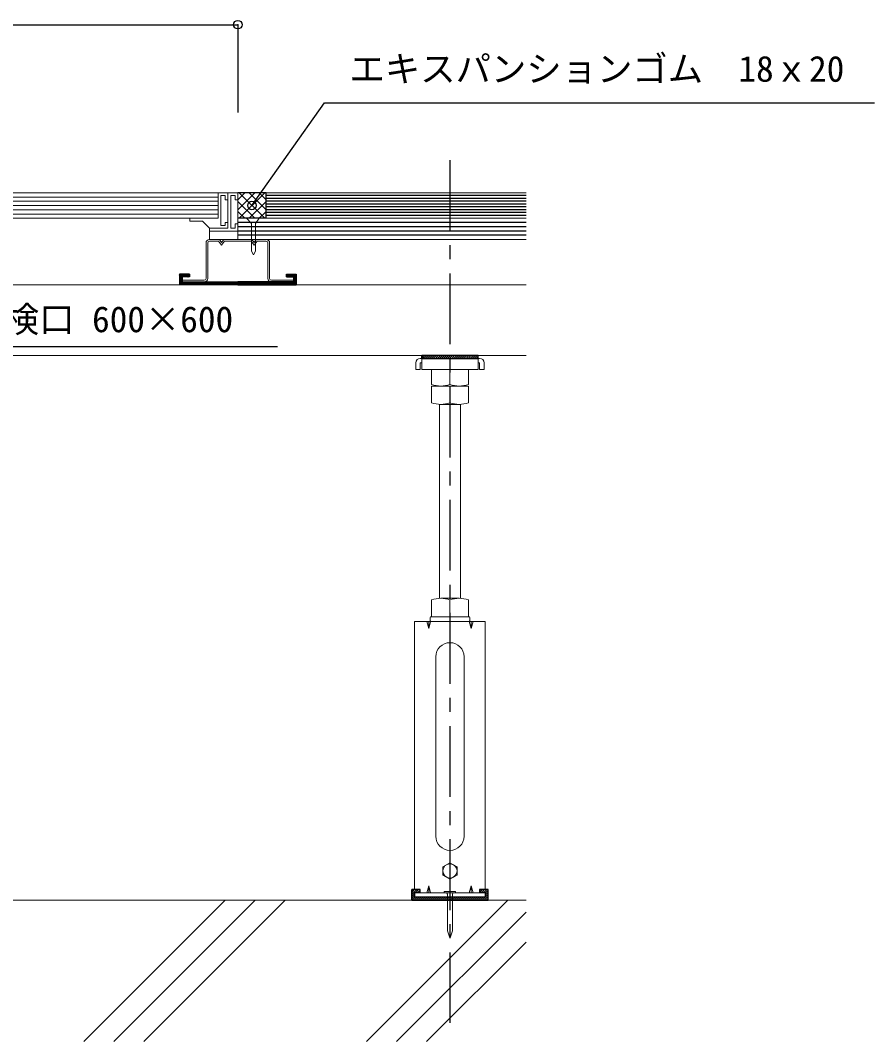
# Model space of a CAD drawing. Units: millimetres, scale not verified. Extents: x -2066 to 2059, y -1474 to 1400.
# Drawn here: x -608 to -4, y -726 to -4 of the extents above; entities that cross this region are included whole.
import ezdxf
from ezdxf.enums import TextEntityAlignment as Align

# ---------------------------------------------------------------- set-up
doc = ezdxf.new("R2010")
doc.units = ezdxf.units.MM
doc.header["$LTSCALE"] = 10
doc.header["$PDMODE"] = 32
doc.header["$PDSIZE"] = 6
doc.linetypes.add('CHAIN1', pattern=[8, 5, -1, 1, -1])
for name, color, linetype in [('0-0_中心線', 4, 'CHAIN1'), ('0-2_太線１', 3, 'Continuous'), ('0-3_太線２', 2, 'Continuous'), ('0-4_細線', 4, 'Continuous'), ('0-5_寸法', 4, 'Continuous'), ('0-6_文字', 7, 'Continuous')]:
    doc.layers.add(name, color=color, linetype=linetype)
doc.layers.add('0-1_中線', color=7, linetype='Continuous', lineweight=18)
doc.styles.add('ＭＳ ゴシック', font='')
doc.styles.get('ＭＳ ゴシック').set_extended_font_data('MS Gothic')

msp = doc.modelspace()

# ---------------------------------------------------------------- linework, layer by layer
at = {"layer": '0-0_中心線'}
msp.add_line((-303.92, -102.99), (-303.92, -712.74), dxfattribs=at)
at = {"layer": '0-1_中線'}
for p, q in [((-250.11, -125.98), (-1281.97, -125.98)), ((-467.92, -128.98), (-1039.92, -128.98)), ((-467.92, -143.98), (-467.92, -125.98)), ((-465.92, -148.98), (-465.92, -127.98)), ((-465.92, -127.98), (-462.92, -127.98)), ((-462.92, -130.98), (-462.92, -127.98)), ((-460.92, -150.95), (-460.92, -125.98)), ((-458.92, -150.98), (-458.92, -127.98)), ((-458.92, -127.98), (-455.92, -127.98)), ((-455.92, -130.98), (-455.92, -127.98)), ((-453.92, -125.98), (-453.92, -158.98)), ((-453.92, -125.98), (-453.92, -155.98)), ((-433.92, -125.98), (-433.92, -143.98)), ((-467.92, -131.98), (-1039.92, -131.98)), ((-467.92, -134.98), (-1039.92, -134.98)), ((-462.92, -130.98), (-460.92, -130.98)), ((-455.92, -130.98), (-453.92, -130.98)), ((-467.92, -137.98), (-1039.92, -137.98)), ((-467.92, -140.98), (-1039.92, -140.98)), ((-467.92, -143.98), (-1039.92, -143.98)), ((-487.92, -145.98), (-487.92, -143.98)), ((-250.11, -143.98), (-453.92, -143.98)), ((-487.92, -145.98), (-478.92, -145.98)), ((-473.92, -150.98), (-478.92, -145.98)), ((-473.92, -150.98), (-460.92, -150.98)), ((-473.92, -158.98), (-473.92, -150.98)), ((-465.92, -148.98), (-462.92, -148.98)), ((-462.92, -148.98), (-462.92, -146.98)), ((-462.89, -146.98), (-460.92, -146.98)), ((-458.92, -150.98), (-455.92, -150.98)), ((-455.92, -150.98), (-455.92, -147.98)), ((-455.92, -147.98), (-453.92, -147.98)), ((-453.92, -152.98), (-473.92, -152.98)), ((-476.42, -161.38), (-476.42, -186.58)), ((-475.22, -161.38), (-475.22, -186.58)), ((-453.92, -158.98), (-474.03, -158.98)), ((-474.02, -158.98), (-466.92, -158.98)), ((-467.52, -160.18), (-474.02, -160.18)), ((-467.52, -160.18), (-465.42, -162.98)), ((-466.92, -158.98), (-465.42, -160.98)), ((-465.42, -160.98), (-463.92, -158.98)), ((-465.42, -162.98), (-463.32, -160.18)), ((-463.92, -158.98), (-453.92, -158.98)), ((-463.32, -160.18), (-453.92, -160.18)), ((-453.92, -158.98), (-250.11, -158.98)), ((-443.92, -158.98), (-453.92, -158.98)), ((-444.52, -160.18), (-453.92, -160.18)), ((-433.82, -158.98), (-440.92, -158.98)), ((-440.32, -160.18), (-433.82, -160.18)), ((-432.62, -161.38), (-432.62, -186.58)), ((-431.42, -161.38), (-431.42, -186.58)), ((-1281.97, -190.98), (-250.11, -190.98)), ((-493.22, -187.78), (-493.22, -188.98)), ((-477.62, -187.78), (-493.22, -187.78)), ((-493.22, -187.78), (-493.22, -188.98)), ((-477.62, -188.98), (-493.22, -188.98)), ((-493.22, -188.98), (-477.62, -188.98)), ((-430.22, -187.78), (-414.62, -187.78)), ((-414.62, -188.98), (-430.22, -188.98)), ((-414.62, -188.98), (-430.22, -188.98)), ((-414.62, -188.98), (-430.22, -188.98)), ((-414.62, -187.78), (-414.62, -188.98)), ((-414.62, -187.78), (-414.62, -188.98)), ((-1281.97, -240.98), (-250.11, -240.98)), ((-282.92, -242.98), (-324.92, -242.98)), ((-323.92, -242.98), (-323.92, -250.98)), ((-292.66, -242.98), (-315.18, -242.98)), ((-297.42, -242.98), (-310.42, -242.98)), ((-283.92, -250.98), (-283.92, -242.98)), ((-328.12, -250.98), (-328.12, -246.18)), ((-328.12, -250.98), (-324.92, -250.98)), ((-324.92, -250.98), (-324.92, -246.18)), ((-324.92, -246.18), (-323.92, -246.18)), ((-283.92, -250.98), (-323.92, -250.98)), ((-316.92, -250.98), (-316.92, -261.39)), ((-303.92, -261.39), (-303.92, -250.98)), ((-290.92, -261.39), (-290.92, -250.98)), ((-282.92, -246.18), (-283.92, -246.18)), ((-282.92, -250.98), (-282.92, -246.18)), ((-279.72, -250.98), (-282.92, -250.98)), ((-279.72, -250.98), (-279.72, -246.18)), ((-316.92, -262.55), (-316.92, -274.39)), ((-316.92, -262.55), (-290.92, -262.55)), ((-297.42, -262.55), (-310.42, -262.55)), ((-303.92, -274.39), (-303.92, -262.55)), ((-290.92, -274.39), (-290.92, -262.55)), ((-311.42, -275.52), (-296.42, -275.52)), ((-311.42, -275.52), (-311.42, -412.62)), ((-296.42, -275.52), (-296.42, -412.62)), ((-310.42, -412.62), (-297.42, -412.62)), ((-303.92, -413.79), (-303.92, -425.62)), ((-290.42, -425.62), (-317.42, -425.62)), ((-328.92, -428.99), (-278.92, -428.99)), ((-328.92, -428.99), (-328.92, -618.58)), ((-318.92, -433.99), (-317.58, -428.99)), ((-318.92, -429.22), (-317.58, -428.99)), ((-317.92, -428.49), (-317.92, -426.12)), ((-317.92, -428.99), (-289.92, -428.99)), ((-290.42, -428.99), (-317.42, -428.99)), ((-289.92, -426.12), (-289.92, -428.49)), ((-288.92, -433.99), (-287.58, -428.99)), ((-288.92, -429.22), (-287.58, -428.99)), ((-278.92, -428.99), (-278.92, -618.58)), ((-313.92, -453.99), (-313.92, -580.79)), ((-293.92, -453.99), (-293.92, -580.79)), ((-303.92, -599.62), (-308.92, -602.5)), ((-308.92, -602.5), (-308.92, -608.28)), ((-298.92, -602.5), (-303.92, -599.62)), ((-298.92, -608.28), (-298.92, -602.5)), ((-308.92, -608.28), (-303.92, -611.16)), ((-303.92, -611.16), (-298.92, -608.28)), ((-328.92, -620.79), (-278.92, -620.79)), ((-318.92, -615.79), (-320.26, -620.79)), ((-318.92, -620.55), (-320.26, -620.79)), ((-307.92, -619.79), (-307.92, -620.79)), ((-288.92, -615.79), (-290.26, -620.79)), ((-288.92, -620.55), (-290.26, -620.79)), ((-250.11, -625.98), (-1281.97, -625.98)), ((-462.88, -625.98), (-562.88, -725.98)), ((-441.67, -625.98), (-541.67, -725.98)), ((-420.46, -625.98), (-520.46, -725.98)), ((-262.88, -625.98), (-362.88, -725.98)), ((-305.77, -621.79), (-305.77, -647.79)), ((-302.07, -621.79), (-302.07, -647.79)), ((-250.11, -634.42), (-341.67, -725.98)), ((-304.01, -652.53), (-305.77, -647.79)), ((-303.82, -652.53), (-302.07, -647.79)), ((-250.11, -655.64), (-320.46, -725.98))]:
    msp.add_line(p, q, dxfattribs=at)
at = {"layer": '0-1_中線', "color": 4}
for p, q in [((-444.32, -147.56), (-447.77, -143.98)), ((-444.32, -147.56), (-447.77, -143.98)), ((-441.32, -147.72), (-438.78, -143.98)), ((-441.32, -147.72), (-438.78, -143.98)), ((-444.32, -167.32), (-444.32, -147.56)), ((-442.82, -169.91), (-444.34, -167.28)), ((-442.82, -169.91), (-441.32, -167.33))]:
    msp.add_line(p, q, dxfattribs=at)
for points in [[(-447.77, -143.98), (-438.78, -143.98), (-441.32, -147.72), (-441.32, -167.33)], [(-444.32, -167.32), (-444.32, -147.56), (-447.77, -143.98)]]:
    msp.add_lwpolyline(points, dxfattribs=at)
at = {"layer": '0-1_中線'}
for points in [[(-440.32, -160.18), (-442.42, -162.98), (-444.52, -160.18)], [(-440.92, -158.98), (-442.42, -160.98), (-443.92, -158.98)], [(-316.92, -413.79), (-316.92, -425.62), (-290.92, -425.62), (-290.92, -413.79)], [(-307.92, -619.79), (-299.92, -619.79), (-299.92, -620.79), (-303.92, -620.79), (-307.92, -620.79)]]:
    msp.add_lwpolyline(points, dxfattribs=at)
for points in [[(-318.92, -433.99), (-320.26, -428.99), (-318.92, -429.22)], [(-288.92, -429.22), (-288.92, -433.99), (-290.26, -428.99)], [(-318.92, -620.55), (-318.92, -615.79), (-317.58, -620.79)], [(-288.92, -615.79), (-287.58, -620.79), (-288.92, -620.55)]]:
    msp.add_lwpolyline(points, close=True, dxfattribs=at)
msp.add_circle((-303.92, -605.39), 5, dxfattribs=at)
for centre, radius, start, end in [((-474.02, -161.38), 2.4, 90, 180), ((-474.02, -161.38), 1.2, 90, 180), ((-433.82, -161.38), 2.4, 0, 90), ((-433.82, -161.38), 1.2, 0, 90), ((-477.62, -186.58), 2.4, 270, 0), ((-477.62, -186.58), 1.2, 270, 0), ((-430.22, -186.58), 2.4, 180, 270), ((-430.22, -186.58), 1.2, 180, 270), ((-324.92, -246.18), 3.2, 90, 180), ((-282.92, -246.18), 3.2, 0, 90), ((-310.42, -243.77), 18.77, 249.74384, 290.25616), ((-297.42, -243.77), 18.77, 249.74384, 290.25616), ((-310.42, -256.77), 18.77, 249.74384, 290.25616), ((-297.42, -256.77), 18.77, 249.74384, 290.25616), ((-310.42, -431.4), 18.77, 69.74384, 110.25616), ((-297.42, -431.4), 18.77, 69.74384, 110.25616), ((-317.42, -426.12), 0.5, 90, 180), ((-290.42, -426.12), 0.5, 0, 90), ((-317.42, -428.49), 0.5, 180, 270), ((-290.42, -428.49), 0.5, 270, 0), ((-303.92, -453.99), 10, 0, 180), ((-303.92, -580.79), 10, 180, 0), ((-306.77, -621.79), 1, 0, 90), ((-301.07, -621.79), 1, 90, 180), ((-303.92, -652.5), 0.1, 200.30446, 339.69553)]:
    msp.add_arc(centre, radius, start, end, dxfattribs=at)
at = {"layer": '0-2_太線１'}
for p, q in [((-250.11, -146.98), (-453.92, -146.98)), ((-250.11, -149.98), (-453.92, -149.98)), ((-250.11, -152.98), (-453.92, -152.98)), ((-250.11, -155.98), (-453.92, -155.98)), ((-488.22, -183.48), (-495.22, -183.48)), ((-495.22, -183.48), (-495.22, -190.98)), ((-495.22, -184.07), (-494.63, -183.48)), ((-495.22, -184.78), (-493.93, -183.48)), ((-495.22, -185.48), (-493.22, -183.48)), ((-495.22, -186.19), (-492.51, -183.48)), ((-495.22, -186.9), (-491.8, -183.48)), ((-495.22, -187.6), (-493.22, -185.6)), ((-495.22, -188.31), (-493.22, -186.31)), ((-495.22, -189.02), (-493.22, -187.02)), ((-493.1, -185.48), (-491.1, -183.48)), ((-492.39, -185.48), (-490.39, -183.48)), ((-491.68, -185.48), (-489.68, -183.48)), ((-490.98, -185.48), (-488.98, -183.48)), ((-490.27, -185.48), (-488.27, -183.48)), ((-489.56, -185.48), (-488.22, -184.14)), ((-488.85, -185.48), (-488.22, -184.85)), ((-419.62, -185.48), (-419.62, -183.48)), ((-419.62, -184.13), (-418.97, -183.48)), ((-419.62, -184.84), (-418.27, -183.48)), ((-419.56, -185.48), (-417.56, -183.48)), ((-418.85, -185.48), (-416.85, -183.48)), ((-418.14, -185.48), (-416.14, -183.48)), ((-417.44, -185.48), (-415.44, -183.48)), ((-416.73, -185.48), (-414.73, -183.48)), ((-416.57, -190.98), (-412.62, -187.03)), ((-416.02, -185.48), (-414.02, -183.48)), ((-415.32, -185.48), (-413.32, -183.48)), ((-414.62, -185.49), (-412.62, -183.49)), ((-414.62, -186.2), (-412.62, -184.2)), ((-414.62, -186.91), (-412.62, -184.91)), ((-414.62, -187.61), (-412.62, -185.61)), ((-414.6, -188.3), (-412.62, -186.32)), ((-495.22, -189.73), (-493.22, -187.73)), ((-495.22, -190.43), (-493.22, -188.43)), ((-453.92, -190.98), (-495.22, -190.98)), ((-495.06, -190.98), (-493.06, -188.98)), ((-494.35, -190.98), (-492.35, -188.98)), ((-493.65, -190.98), (-491.65, -188.98)), ((-493.22, -188.98), (-453.92, -188.98)), ((-492.94, -190.98), (-490.94, -188.98)), ((-492.23, -190.98), (-490.23, -188.98)), ((-491.53, -190.98), (-489.53, -188.98)), ((-490.82, -190.98), (-488.82, -188.98)), ((-490.11, -190.98), (-488.11, -188.98)), ((-489.4, -190.98), (-487.4, -188.98)), ((-488.7, -190.98), (-486.7, -188.98)), ((-487.99, -190.98), (-485.99, -188.98)), ((-487.28, -190.98), (-485.28, -188.98)), ((-486.58, -190.98), (-484.58, -188.98)), ((-485.87, -190.98), (-483.87, -188.98)), ((-485.16, -190.98), (-483.16, -188.98)), ((-484.45, -190.98), (-482.45, -188.98)), ((-483.75, -190.98), (-481.75, -188.98)), ((-483.04, -190.98), (-481.04, -188.98)), ((-482.33, -190.98), (-480.33, -188.98)), ((-481.63, -190.98), (-479.63, -188.98)), ((-480.92, -190.98), (-478.92, -188.98)), ((-480.21, -190.98), (-478.21, -188.98)), ((-479.51, -190.98), (-477.51, -188.98)), ((-478.8, -190.98), (-476.8, -188.98)), ((-478.09, -190.98), (-476.09, -188.98)), ((-477.38, -190.98), (-475.38, -188.98)), ((-476.68, -190.98), (-474.68, -188.98)), ((-475.97, -190.98), (-473.97, -188.98)), ((-475.26, -190.98), (-473.26, -188.98)), ((-474.56, -190.98), (-472.56, -188.98)), ((-473.85, -190.98), (-471.85, -188.98)), ((-473.14, -190.98), (-471.14, -188.98)), ((-472.43, -190.98), (-470.43, -188.98)), ((-471.73, -190.98), (-469.73, -188.98)), ((-471.02, -190.98), (-469.02, -188.98)), ((-470.31, -190.98), (-468.31, -188.98)), ((-469.61, -190.98), (-467.61, -188.98)), ((-468.9, -190.98), (-466.9, -188.98)), ((-468.19, -190.98), (-466.19, -188.98)), ((-467.48, -190.98), (-465.48, -188.98)), ((-466.78, -190.98), (-464.78, -188.98)), ((-466.07, -190.98), (-464.07, -188.98)), ((-465.36, -190.98), (-463.36, -188.98)), ((-464.66, -190.98), (-462.66, -188.98)), ((-463.95, -190.98), (-461.95, -188.98)), ((-463.24, -190.98), (-461.24, -188.98)), ((-462.53, -190.98), (-460.53, -188.98)), ((-461.83, -190.98), (-459.83, -188.98)), ((-461.12, -190.98), (-459.12, -188.98)), ((-460.41, -190.98), (-458.41, -188.98)), ((-459.71, -190.98), (-457.71, -188.98)), ((-459, -190.98), (-457, -188.98)), ((-458.29, -190.98), (-456.29, -188.98)), ((-457.58, -190.98), (-455.58, -188.98)), ((-456.88, -190.98), (-454.88, -188.98)), ((-456.17, -190.98), (-454.17, -188.98)), ((-455.46, -190.98), (-453.46, -188.98)), ((-454.76, -190.98), (-452.76, -188.98)), ((-454.05, -190.98), (-452.05, -188.98)), ((-414.62, -188.98), (-453.92, -188.98)), ((-453.92, -190.98), (-412.62, -190.98)), ((-453.34, -190.98), (-451.34, -188.98)), ((-452.64, -190.98), (-450.64, -188.98)), ((-451.93, -190.98), (-449.93, -188.98)), ((-451.22, -190.98), (-449.22, -188.98)), ((-450.51, -190.98), (-448.51, -188.98)), ((-449.81, -190.98), (-447.81, -188.98)), ((-449.1, -190.98), (-447.1, -188.98)), ((-448.39, -190.98), (-446.39, -188.98)), ((-447.69, -190.98), (-445.69, -188.98)), ((-446.98, -190.98), (-444.98, -188.98)), ((-446.27, -190.98), (-444.27, -188.98)), ((-445.56, -190.98), (-443.56, -188.98)), ((-444.86, -190.98), (-442.86, -188.98)), ((-444.15, -190.98), (-442.15, -188.98)), ((-443.44, -190.98), (-441.44, -188.98)), ((-442.74, -190.98), (-440.74, -188.98)), ((-442.03, -190.98), (-440.03, -188.98)), ((-441.32, -190.98), (-439.32, -188.98)), ((-440.61, -190.98), (-438.61, -188.98)), ((-439.91, -190.98), (-437.91, -188.98)), ((-439.2, -190.98), (-437.2, -188.98)), ((-438.49, -190.98), (-436.49, -188.98)), ((-437.79, -190.98), (-435.79, -188.98)), ((-437.08, -190.98), (-435.08, -188.98)), ((-436.37, -190.98), (-434.37, -188.98)), ((-435.66, -190.98), (-433.66, -188.98)), ((-434.96, -190.98), (-432.96, -188.98)), ((-434.25, -190.98), (-432.25, -188.98)), ((-433.54, -190.98), (-431.54, -188.98)), ((-432.84, -190.98), (-430.84, -188.98)), ((-432.13, -190.98), (-430.13, -188.98)), ((-431.42, -190.98), (-429.42, -188.98)), ((-430.71, -190.98), (-428.71, -188.98)), ((-430.01, -190.98), (-428.01, -188.98)), ((-429.3, -190.98), (-427.3, -188.98)), ((-428.59, -190.98), (-426.59, -188.98)), ((-427.89, -190.98), (-425.89, -188.98)), ((-427.18, -190.98), (-425.18, -188.98)), ((-426.47, -190.98), (-424.47, -188.98)), ((-425.77, -190.98), (-423.77, -188.98)), ((-425.06, -190.98), (-423.06, -188.98)), ((-424.35, -190.98), (-422.35, -188.98)), ((-423.64, -190.98), (-421.64, -188.98)), ((-422.94, -190.98), (-420.94, -188.98)), ((-422.23, -190.98), (-420.23, -188.98)), ((-421.52, -190.98), (-419.52, -188.98)), ((-420.82, -190.98), (-418.82, -188.98)), ((-420.11, -190.98), (-418.11, -188.98)), ((-419.4, -190.98), (-417.4, -188.98)), ((-418.69, -190.98), (-416.69, -188.98)), ((-417.99, -190.98), (-415.99, -188.98)), ((-417.28, -190.98), (-415.28, -188.98)), ((-415.87, -190.98), (-412.62, -187.74)), ((-415.16, -190.98), (-412.62, -188.44)), ((-414.62, -188.28), (-414.62, -188.98)), ((-414.45, -190.98), (-412.62, -189.15)), ((-413.74, -190.98), (-412.62, -189.86)), ((-413.04, -190.98), (-412.62, -190.56)), ((-283.92, -240.98), (-323.92, -240.98)), ((-323.92, -242.98), (-323.92, -240.98)), ((-323.74, -240.98), (-323.92, -241.16)), ((-322.29, -240.98), (-323.92, -242.54)), ((-323.92, -242.98), (-283.92, -242.98)), ((-320.84, -240.98), (-322.93, -242.98)), ((-319.4, -240.98), (-321.49, -242.98)), ((-317.95, -240.98), (-320.04, -242.98)), ((-317.95, -240.98), (-320.04, -242.98)), ((-317.95, -240.98), (-320.04, -242.98)), ((-316.51, -240.98), (-318.59, -242.98)), ((-315.06, -240.98), (-317.15, -242.98)), ((-313.61, -240.98), (-315.7, -242.98)), ((-312.17, -240.98), (-314.26, -242.98)), ((-312.17, -240.98), (-314.26, -242.98)), ((-312.17, -240.98), (-314.26, -242.98)), ((-312.17, -240.98), (-314.26, -242.98)), ((-310.72, -240.98), (-312.81, -242.98)), ((-309.28, -240.98), (-311.37, -242.98)), ((-307.83, -240.98), (-309.92, -242.98)), ((-306.39, -240.98), (-308.47, -242.98)), ((-304.94, -240.98), (-307.03, -242.98)), ((-304.94, -240.98), (-307.03, -242.98)), ((-303.49, -240.98), (-305.58, -242.98)), ((-302.05, -240.98), (-304.14, -242.98)), ((-300.6, -240.98), (-302.69, -242.98)), ((-299.16, -240.98), (-301.25, -242.98)), ((-297.71, -240.98), (-299.8, -242.98)), ((-297.71, -240.98), (-299.8, -242.98)), ((-296.27, -240.98), (-298.35, -242.98)), ((-294.82, -240.98), (-296.91, -242.98)), ((-293.37, -240.98), (-295.46, -242.98)), ((-291.93, -240.98), (-294.02, -242.98)), ((-290.48, -240.98), (-292.57, -242.98)), ((-289.04, -240.98), (-291.13, -242.98)), ((-287.59, -240.98), (-289.68, -242.98)), ((-287.59, -240.98), (-289.68, -242.98)), ((-286.15, -240.98), (-288.23, -242.98)), ((-284.7, -240.98), (-286.79, -242.98)), ((-283.92, -241.62), (-285.34, -242.98)), ((-283.92, -242.98), (-283.92, -240.98)), ((-324.92, -618.58), (-330.92, -618.58)), ((-330.92, -618.58), (-330.92, -625.98)), ((-330.29, -618.59), (-330.92, -619.21)), ((-328.88, -618.59), (-330.92, -620.63)), ((-327.46, -618.59), (-330.92, -622.04)), ((-330.92, -625.98), (-330.92, -618.59)), ((-328.92, -620.58), (-328.92, -623.99)), ((-326.05, -618.59), (-328.04, -620.58)), ((-324.92, -618.87), (-326.63, -620.58)), ((-324.92, -620.28), (-325.22, -620.58)), ((-324.92, -620.58), (-324.92, -618.58)), ((-282.2, -618.58), (-282.92, -619.3)), ((-280.79, -618.58), (-282.79, -620.58)), ((-279.38, -618.58), (-281.38, -620.58)), ((-277.96, -618.58), (-279.96, -620.58)), ((-276.92, -618.95), (-278.92, -620.95)), ((-276.92, -620.37), (-278.92, -622.37)), ((-278.92, -620.58), (-278.92, -623.99)), ((-328.92, -621.46), (-330.92, -623.46)), ((-328.92, -622.87), (-330.92, -624.87)), ((-328.62, -623.99), (-330.62, -625.98)), ((-327.21, -623.99), (-329.2, -625.98)), ((-325.79, -623.99), (-327.79, -625.98)), ((-324.38, -623.99), (-326.37, -625.98)), ((-322.96, -623.99), (-324.96, -625.98)), ((-321.55, -623.99), (-323.55, -625.98)), ((-320.14, -623.99), (-322.13, -625.98)), ((-318.72, -623.99), (-320.72, -625.98)), ((-317.31, -623.99), (-319.3, -625.98)), ((-315.89, -623.99), (-317.89, -625.98)), ((-314.48, -623.99), (-316.47, -625.98)), ((-313.06, -623.99), (-315.06, -625.98)), ((-311.65, -623.99), (-313.65, -625.98)), ((-310.24, -623.99), (-312.23, -625.98)), ((-308.82, -623.99), (-310.82, -625.98)), ((-307.41, -623.99), (-309.4, -625.98)), ((-305.99, -623.99), (-307.99, -625.98)), ((-304.58, -623.99), (-306.57, -625.98)), ((-303.16, -623.99), (-305.16, -625.98)), ((-301.75, -623.99), (-303.75, -625.98)), ((-300.34, -623.99), (-302.33, -625.98)), ((-298.92, -623.99), (-300.92, -625.98)), ((-300.92, -625.98), (-300.92, -625.99)), ((-297.51, -623.99), (-299.5, -625.98)), ((-296.09, -623.99), (-298.09, -625.98)), ((-294.68, -623.99), (-296.68, -625.98)), ((-293.27, -623.99), (-295.26, -625.98)), ((-291.85, -623.99), (-293.85, -625.98)), ((-290.44, -623.99), (-292.43, -625.98)), ((-289.02, -623.99), (-291.02, -625.98)), ((-287.61, -623.99), (-289.6, -625.98)), ((-286.19, -623.99), (-288.19, -625.98)), ((-284.78, -623.99), (-286.78, -625.98)), ((-283.37, -623.99), (-285.36, -625.98)), ((-281.95, -623.99), (-283.95, -625.98)), ((-283.95, -625.98), (-283.95, -625.99)), ((-280.54, -623.99), (-282.53, -625.98)), ((-279.12, -623.99), (-281.12, -625.98)), ((-276.92, -623.2), (-279.7, -625.98)), ((-276.92, -621.78), (-278.92, -623.78)), ((-276.92, -624.61), (-278.29, -625.98))]:
    msp.add_line(p, q, dxfattribs=at)
for points in [[(-488.22, -183.48), (-488.22, -185.48), (-493.22, -185.48), (-493.22, -188.98)], [(-419.62, -183.48), (-412.62, -183.48), (-412.62, -190.98)], [(-419.62, -185.48), (-414.63, -185.48), (-414.62, -185.48), (-414.62, -188.28)], [(-330.92, -625.98), (-276.92, -625.98), (-276.92, -618.58), (-282.92, -618.58)], [(-328.92, -623.99), (-328.92, -620.58), (-324.92, -620.58)], [(-278.92, -620.79), (-278.92, -623.99), (-328.92, -623.99)], [(-282.92, -618.58), (-282.92, -620.58), (-278.92, -620.58), (-278.92, -620.79)]]:
    msp.add_lwpolyline(points, dxfattribs=at)
at = {"layer": '0-3_太線２'}
for p, q in [((-453.92, -130.84), (-449.06, -125.98)), ((-453.92, -137.91), (-441.99, -125.98)), ((-433.92, -125.98), (-453.92, -125.98)), ((-434.92, -143.98), (-452.92, -125.98)), ((-452.92, -143.98), (-434.92, -125.98)), ((-433.92, -137.91), (-445.85, -125.98)), ((-433.92, -130.84), (-438.78, -125.98)), ((-433.92, -143.98), (-433.92, -125.98)), ((-441.99, -143.98), (-453.92, -132.05)), ((-445.85, -143.98), (-433.92, -132.05)), ((-449.06, -143.98), (-453.92, -139.13)), ((-433.92, -143.98), (-453.92, -143.98)), ((-438.78, -143.98), (-433.92, -139.13))]:
    msp.add_line(p, q, dxfattribs=at)
at = {"layer": '0-4_細線'}
for p, q in [((-250.11, -127.98), (-433.92, -127.98)), ((-250.11, -129.98), (-433.92, -129.98)), ((-250.11, -131.98), (-433.92, -131.98)), ((-250.11, -133.98), (-433.92, -133.98)), ((-250.11, -135.98), (-433.92, -135.98)), ((-250.11, -137.98), (-433.92, -137.98)), ((-250.11, -139.98), (-433.92, -139.98)), ((-250.11, -141.98), (-433.92, -141.98))]:
    msp.add_line(p, q, dxfattribs=at)
at = {"layer": '0-5_寸法'}
for p, q in [((-1053.92, -7.1), (-453.92, -7.1)), ((-453.92, -7.1), (-453.92, -69.09))]:
    msp.add_line(p, q, dxfattribs=at)
at = {"layer": '0-5_寸法', "color": 7}
msp.add_point((-453.92, -7.1), dxfattribs=at)
at = {"layer": '0-6_文字'}
for p, q in [((-443.92, -134.98), (-392.74, -62.45)), ((-392.74, -62.45), (-3.64, -62.45)), ((-706.55, -234.55), (-425.78, -234.55))]:
    msp.add_line(p, q, dxfattribs=at)
msp.add_point((-443.92, -134.98), dxfattribs=at)

# ---------------------------------------------------------------- texts
at = {"layer": '0-3_太線２', "color": 7, "style": 'ＭＳ ゴシック'}
for s, p in [('エキスパンションゴム\u300018ｘ20', (-374.94, -52.95)), ('床下点検口 600×600', (-694.47, -230.01))]:
    msp.add_text(s, height=18.33, dxfattribs=at).set_placement(p, align=Align.BOTTOM_LEFT)

doc.saveas('drawing.dxf')
